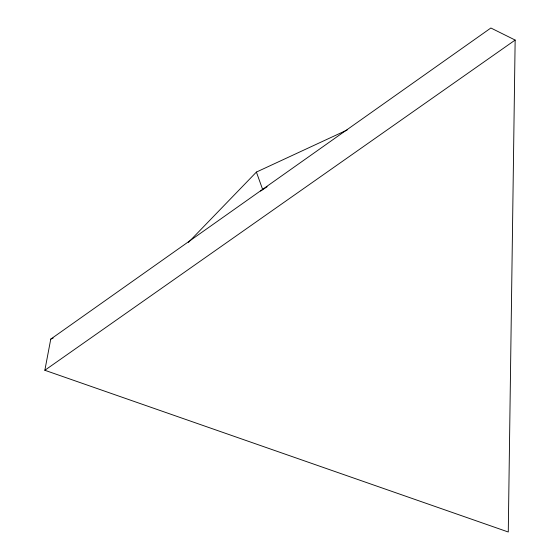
<?xml version="1.0" encoding="UTF-8"?>
<svg xmlns="http://www.w3.org/2000/svg" width="560" height="560" viewBox="0 0 560 560"><rect width="100%" height="100%" fill="white"/><g stroke="black" fill="none" stroke-linecap="round" stroke-linejoin="round"><path stroke-width="0.84" d="M515.151 40.061L508.27 532L44.849 370.279L50.757 339.122L490.882 28L515.151 40.061L44.849 370.279M188.419 242.41L256.403 172.074L347.172 129.983M260.617 191.079L267.148 186.732M50.757 339.122L53.158 338.086M256.403 172.074L262.605 189.364"/></g></svg>
